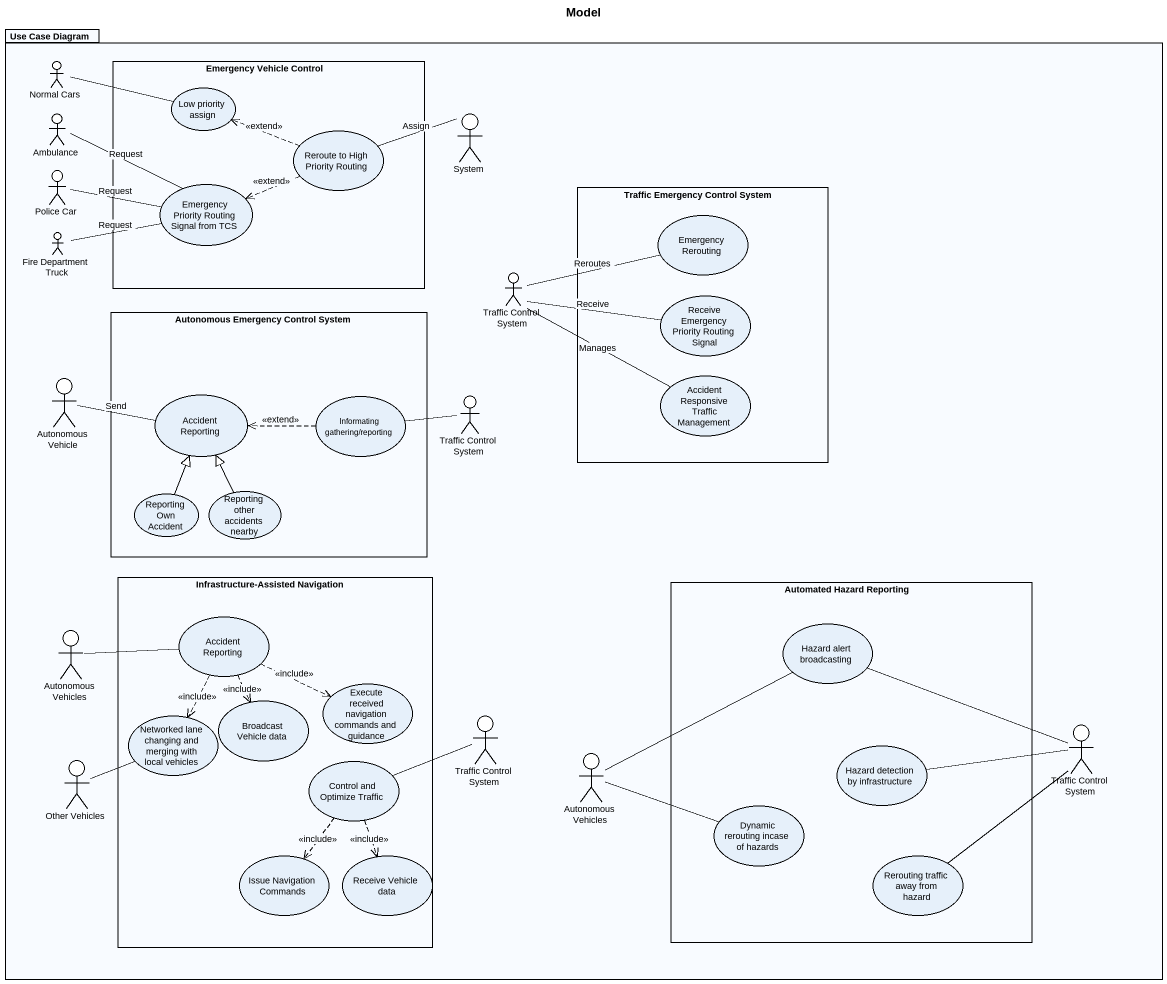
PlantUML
@startuml
title Model
package "Use Case Diagram" as Use_Case_Diagram {
  actor "Normal Cars" as Normal_Cars
  rectangle "Emergency Vehicle Control" as Emergency_Vehicle_Control {
    usecase "Low priority assign" as Low_priority_assign
    usecase "Reroute to High Priority Routing" as Reroute_to_High_Priority
    usecase "Emergency Priority Routing Signal from TCS" as Emergency_Priority_Routing
  }
  actor Ambulance
  actor System
  actor "Police Car" as Police_Car
  rectangle "Traffic Emergency Control System" as Traffic_Emergency_Control {
    usecase "Emergency Rerouting" as Emergency_Rerouting
    usecase "Receive Emergency Priority Routing Signal" as Receive_Emergency_Priority
    usecase "Accident Responsive Traffic Management" as Accident_Responsive_Traffic
  }
  actor "Fire Department Truck" as Fire_Department_Truck
  actor "Traffic Control System" as Traffic_Control_System
  rectangle "Autonomous Emergency Control System" as Autonomous_Emergency {
    usecase "Accident Reporting" as Accident_Reporting
    usecase "Informating gathering/reporting" as Informating_gathering
    usecase "Reporting Own Accident" as Reporting_Own_Accident
    usecase "Reporting other accidents nearby" as Reporting_other_accidents
  }
  actor "Autonomous Vehicle" as Autonomous_Vehicle
  actor "Traffic Control System" as Traffic_Control_System_2
  rectangle "Infrastructure-Assisted Navigation" as Infrastructure_Assisted {
    usecase "Accident Reporting" as Accident_Reporting_2
    usecase "Execute received navigation commands and guidance" as Execute_received_navigation
    usecase "Networked lane changing and merging with local vehicles" as Networked_lane_changing_and
    usecase "Broadcast Vehicle data" as Broadcast_Vehicle_data
    usecase "Control and Optimize Traffic" as Control_and_Optimize_Traffic
    usecase "Issue Navigation Commands" as Issue_Navigation_Commands
    usecase "Receive Vehicle data" as Receive_Vehicle_data
  }
  rectangle "Automated Hazard Reporting" as Automated_Hazard_Reporting {
    usecase "Hazard alert broadcasting" as Hazard_alert_broadcasting
    usecase "Hazard detection by infrastructure" as Hazard_detection_by
    usecase "Dynamic rerouting incase of hazards" as Dynamic_rerouting_incase_of
    usecase "Rerouting traffic away from hazard" as Rerouting_traffic_away_from
  }
  actor "Autonomous Vehicles" as Autonomous_Vehicles
  actor "Traffic Control System" as Traffic_Control_System_3
  actor "Traffic Control System" as Traffic_Control_System_4
  actor "Other Vehicles" as Other_Vehicles
  actor "Autonomous Vehicles" as Autonomous_Vehicles_2
}
Ambulance -right- Emergency_Priority_Routing : Request
Low_priority_assign -left- Normal_Cars
System -left- Reroute_to_High_Priority : Assign
Reroute_to_High_Priority .left.> Low_priority_assign : <<extend>>
Reroute_to_High_Priority .left.> Emergency_Priority_Routing : <<extend>>
Police_Car -right- Emergency_Priority_Routing : Request
Fire_Department_Truck -right- Emergency_Priority_Routing : Request
Traffic_Control_System -right- Emergency_Rerouting : Reroutes
Traffic_Control_System -right- Receive_Emergency_Priority : Receive
Traffic_Control_System -right- Accident_Responsive_Traffic : Manages
Autonomous_Vehicle -right- Accident_Reporting : Send
Informating_gathering .left.> Accident_Reporting : <<extend>>
Traffic_Control_System_2 -left- Informating_gathering
Reporting_Own_Accident -up-|> Accident_Reporting
Reporting_other_accidents -up-|> Accident_Reporting
Accident_Reporting_2 .right.> Execute_received_navigation : <<include>>
Accident_Reporting_2 ..> Networked_lane_changing_and : <<include>>
Accident_Reporting_2 ..> Broadcast_Vehicle_data : <<include>>
Autonomous_Vehicles -right- Accident_Reporting_2
Traffic_Control_System_3 -left- Control_and_Optimize_Traffic
Traffic_Control_System_4 -left- Hazard_alert_broadcasting
Traffic_Control_System_4 -left- Hazard_detection_by
Traffic_Control_System_4 -- Rerouting_traffic_away_from
Other_Vehicles -right- Networked_lane_changing_and
Control_and_Optimize_Traffic ..> Issue_Navigation_Commands : <<include>>
Control_and_Optimize_Traffic ..> Receive_Vehicle_data : <<include>>
Autonomous_Vehicles_2 -right- Hazard_alert_broadcasting
Autonomous_Vehicles_2 -right- Dynamic_rerouting_incase_of
@enduml
